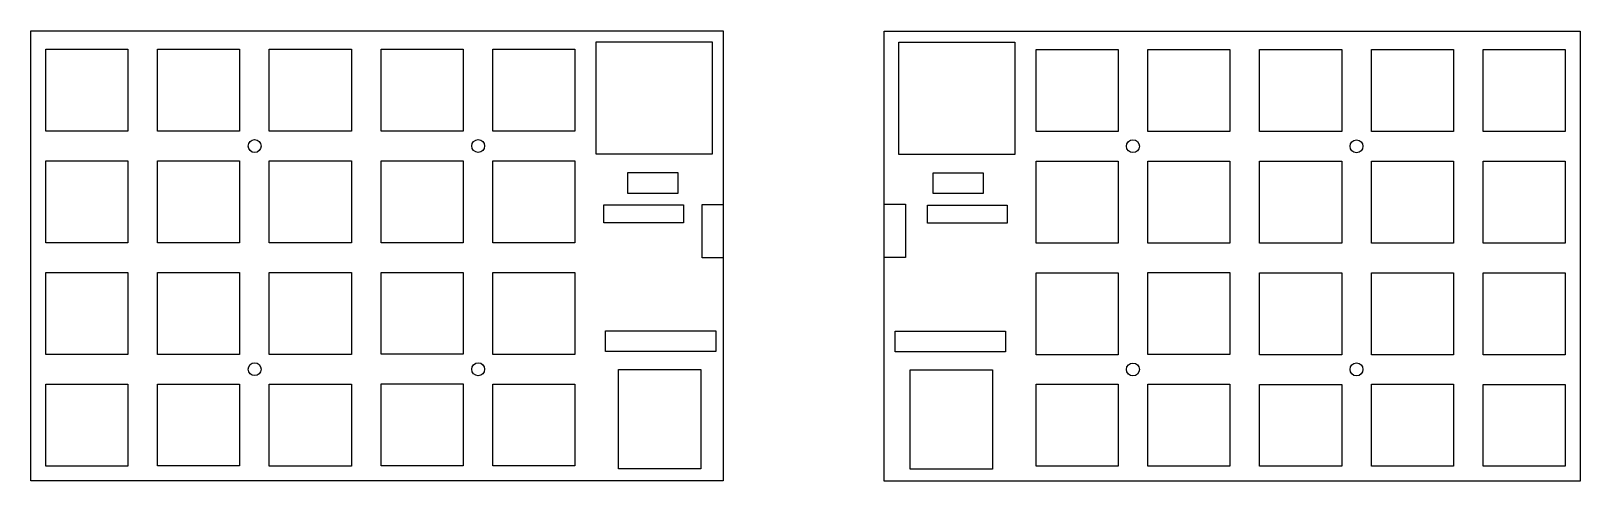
# Model space of a CAD drawing. Extents: x 117 to 381, y 73 to 150.
import ezdxf

# ---------------------------------------------------------------- set-up
doc = ezdxf.new("R2010")
doc.units = 0
doc.layers.add('BLACK', color=7, linetype='CONTINUOUS')

msp = doc.modelspace()

# ---------------------------------------------------------------- linework, layer by layer
at = {"layer": 'BLACK', "linetype": 'CONTINUOUS'}
for p, q in [((116.96, 149.69), (234.96, 149.69)), ((116.96, 72.89), (116.96, 149.69)), ((234.96, 149.69), (234.96, 72.89)), ((262.41, 149.63), (381, 149.63)), ((262.41, 72.84), (262.41, 149.63)), ((381, 149.63), (381, 72.84)), ((119.49, 146.55), (133.48, 146.55)), ((119.49, 132.56), (119.49, 146.55)), ((133.48, 146.55), (133.48, 132.56)), ((138.54, 146.56), (152.53, 146.56)), ((138.54, 132.57), (138.54, 146.56)), ((152.53, 146.56), (152.53, 132.57)), ((157.58, 146.55), (171.57, 146.55)), ((157.58, 132.56), (157.58, 146.55)), ((171.57, 146.55), (171.57, 132.56)), ((176.64, 146.57), (190.63, 146.57)), ((176.64, 132.58), (176.64, 146.57)), ((190.63, 146.57), (190.63, 132.58)), ((195.69, 146.56), (209.68, 146.56)), ((195.69, 132.57), (195.69, 146.56)), ((209.68, 146.56), (209.68, 132.57)), ((213.28, 147.84), (233.09, 147.84)), ((213.28, 128.64), (213.28, 147.84)), ((233.09, 147.84), (233.09, 128.64)), ((264.87, 147.79), (284.68, 147.79)), ((264.87, 128.59), (264.87, 147.79)), ((284.68, 147.79), (284.68, 128.59)), ((288.28, 146.51), (302.27, 146.51)), ((288.28, 132.52), (288.28, 146.51)), ((302.27, 146.51), (302.27, 132.52)), ((307.33, 146.52), (321.32, 146.52)), ((307.33, 132.53), (307.33, 146.52)), ((321.32, 146.52), (321.32, 132.53)), ((326.39, 146.5), (340.38, 146.5)), ((326.39, 132.51), (326.39, 146.5)), ((340.38, 146.5), (340.38, 132.51)), ((345.43, 146.51), (359.42, 146.51)), ((345.43, 132.52), (345.43, 146.51)), ((359.42, 146.51), (359.42, 132.52)), ((364.48, 146.5), (378.47, 146.5)), ((364.48, 132.51), (364.48, 146.5)), ((378.47, 146.5), (378.47, 132.51)), ((133.48, 132.56), (119.49, 132.56)), ((152.53, 132.57), (138.54, 132.57)), ((171.57, 132.56), (157.58, 132.56)), ((190.63, 132.58), (176.64, 132.58)), ((209.68, 132.57), (195.69, 132.57)), ((302.27, 132.52), (288.28, 132.52)), ((321.32, 132.53), (307.33, 132.53)), ((340.38, 132.51), (326.39, 132.51)), ((359.42, 132.52), (345.43, 132.52)), ((378.47, 132.51), (364.48, 132.51)), ((119.49, 127.5), (133.48, 127.5)), ((119.49, 113.51), (119.49, 127.5)), ((133.48, 127.5), (133.48, 113.51)), ((138.54, 127.51), (152.53, 127.51)), ((138.54, 113.52), (138.54, 127.51)), ((152.53, 127.51), (152.53, 113.52)), ((157.58, 127.5), (171.57, 127.5)), ((157.58, 113.51), (157.58, 127.5)), ((171.57, 127.5), (171.57, 113.51)), ((176.64, 127.52), (190.63, 127.52)), ((176.64, 113.53), (176.64, 127.52)), ((190.63, 127.52), (190.63, 113.53)), ((195.69, 127.51), (209.68, 127.51)), ((195.69, 113.52), (195.69, 127.51)), ((209.68, 127.51), (209.68, 113.52)), ((233.09, 128.64), (213.28, 128.64)), ((284.68, 128.59), (264.87, 128.59)), ((288.28, 127.46), (302.27, 127.46)), ((288.28, 113.47), (288.28, 127.46)), ((302.27, 127.46), (302.27, 113.47)), ((307.33, 127.47), (321.32, 127.47)), ((307.33, 113.48), (307.33, 127.47)), ((321.32, 127.47), (321.32, 113.48)), ((326.39, 127.45), (340.38, 127.45)), ((326.39, 113.46), (326.39, 127.45)), ((340.38, 127.45), (340.38, 113.46)), ((345.43, 127.46), (359.42, 127.46)), ((345.43, 113.47), (345.43, 127.46)), ((359.42, 127.46), (359.42, 113.47)), ((364.48, 127.45), (378.47, 127.45)), ((364.48, 113.46), (364.48, 127.45)), ((378.47, 127.45), (378.47, 113.46)), ((218.69, 125.5), (227.24, 125.5)), ((218.69, 121.96), (218.69, 125.5)), ((227.24, 125.5), (227.24, 121.96)), ((270.72, 125.45), (279.27, 125.45)), ((270.72, 121.91), (270.72, 125.45)), ((279.27, 125.45), (279.27, 121.91)), ((227.24, 121.96), (218.69, 121.96)), ((279.27, 121.91), (270.72, 121.91)), ((214.58, 119.98), (228.21, 119.98)), ((214.58, 116.93), (214.58, 119.98)), ((228.21, 119.98), (228.21, 116.93)), ((231.34, 120.05), (234.94, 120.05)), ((231.34, 110.93), (231.34, 120.05)), ((234.94, 120.05), (234.94, 110.93)), ((262.4, 120.11), (266, 120.11)), ((262.4, 110.99), (262.4, 120.11)), ((266, 120.11), (266, 110.99)), ((269.75, 119.93), (283.38, 119.93)), ((269.75, 116.88), (269.75, 119.93)), ((283.38, 119.93), (283.38, 116.88)), ((228.21, 116.93), (214.58, 116.93)), ((283.38, 116.88), (269.75, 116.88)), ((133.48, 113.51), (119.49, 113.51)), ((152.53, 113.52), (138.54, 113.52)), ((171.57, 113.51), (157.58, 113.51)), ((190.63, 113.53), (176.64, 113.53)), ((209.68, 113.52), (195.69, 113.52)), ((234.94, 110.93), (231.34, 110.93)), ((266, 110.99), (262.4, 110.99)), ((302.27, 113.47), (288.28, 113.47)), ((321.32, 113.48), (307.33, 113.48)), ((340.38, 113.46), (326.39, 113.46)), ((359.42, 113.47), (345.43, 113.47)), ((378.47, 113.46), (364.48, 113.46)), ((119.49, 108.45), (133.48, 108.45)), ((119.49, 94.46), (119.49, 108.45)), ((133.48, 108.45), (133.48, 94.46)), ((138.54, 108.46), (152.53, 108.46)), ((138.54, 94.47), (138.54, 108.46)), ((152.53, 108.46), (152.53, 94.47)), ((157.58, 108.45), (171.57, 108.45)), ((157.58, 94.46), (157.58, 108.45)), ((171.57, 108.45), (171.57, 94.46)), ((176.64, 108.47), (190.63, 108.47)), ((176.64, 94.48), (176.64, 108.47)), ((190.63, 108.47), (190.63, 94.48)), ((195.69, 108.46), (209.68, 108.46)), ((195.69, 94.47), (195.69, 108.46)), ((209.68, 108.46), (209.68, 94.47)), ((288.28, 108.41), (302.27, 108.41)), ((288.28, 94.42), (288.28, 108.41)), ((302.27, 108.41), (302.27, 94.42)), ((307.33, 108.42), (321.32, 108.42)), ((307.33, 94.43), (307.33, 108.42)), ((321.32, 108.42), (321.32, 94.43)), ((326.39, 108.4), (340.38, 108.4)), ((326.39, 94.41), (326.39, 108.4)), ((340.38, 108.4), (340.38, 94.41)), ((345.43, 108.41), (359.42, 108.41)), ((345.43, 94.42), (345.43, 108.41)), ((359.42, 108.41), (359.42, 94.42)), ((364.48, 108.4), (378.47, 108.4)), ((364.48, 94.41), (364.48, 108.4)), ((378.47, 108.4), (378.47, 94.41)), ((214.89, 98.51), (233.68, 98.51)), ((214.89, 94.94), (214.89, 98.51)), ((233.68, 98.51), (233.68, 94.94)), ((264.28, 98.46), (283.07, 98.46)), ((264.28, 94.89), (264.28, 98.46)), ((283.07, 98.46), (283.07, 94.89)), ((133.48, 94.46), (119.49, 94.46)), ((152.53, 94.47), (138.54, 94.47)), ((171.57, 94.46), (157.58, 94.46)), ((190.63, 94.48), (176.64, 94.48)), ((209.68, 94.47), (195.69, 94.47)), ((233.68, 94.94), (214.89, 94.94)), ((283.07, 94.89), (264.28, 94.89)), ((302.27, 94.42), (288.28, 94.42)), ((321.32, 94.43), (307.33, 94.43)), ((340.38, 94.41), (326.39, 94.41)), ((359.42, 94.42), (345.43, 94.42)), ((378.47, 94.41), (364.48, 94.41)), ((217.13, 91.9), (231.14, 91.9)), ((217.13, 74.92), (217.13, 91.9)), ((231.14, 91.9), (231.14, 74.92)), ((266.82, 91.85), (280.83, 91.85)), ((266.82, 74.87), (266.82, 91.85)), ((280.83, 91.85), (280.83, 74.87)), ((119.49, 89.4), (133.48, 89.4)), ((119.49, 75.41), (119.49, 89.4)), ((133.48, 89.4), (133.48, 75.41)), ((138.54, 89.41), (152.53, 89.41)), ((138.54, 75.42), (138.54, 89.41)), ((152.53, 89.41), (152.53, 75.42)), ((157.58, 89.4), (171.57, 89.4)), ((157.58, 75.41), (157.58, 89.4)), ((171.57, 89.4), (171.57, 75.41)), ((176.64, 89.42), (190.63, 89.42)), ((176.64, 75.43), (176.64, 89.42)), ((190.63, 89.42), (190.63, 75.43)), ((195.69, 89.41), (209.68, 89.41)), ((195.69, 75.42), (195.69, 89.41)), ((209.68, 89.41), (209.68, 75.42)), ((288.28, 89.36), (302.27, 89.36)), ((288.28, 75.37), (288.28, 89.36)), ((302.27, 89.36), (302.27, 75.37)), ((307.33, 89.37), (321.32, 89.37)), ((307.33, 75.38), (307.33, 89.37)), ((321.32, 89.37), (321.32, 75.38)), ((326.39, 89.35), (340.38, 89.35)), ((326.39, 75.36), (326.39, 89.35)), ((340.38, 89.35), (340.38, 75.36)), ((345.43, 89.36), (359.42, 89.36)), ((345.43, 75.37), (345.43, 89.36)), ((359.42, 89.36), (359.42, 75.37)), ((364.48, 89.35), (378.47, 89.35)), ((364.48, 75.36), (364.48, 89.35)), ((378.47, 89.35), (378.47, 75.36)), ((133.48, 75.41), (119.49, 75.41)), ((152.53, 75.42), (138.54, 75.42)), ((171.57, 75.41), (157.58, 75.41)), ((190.63, 75.43), (176.64, 75.43)), ((209.68, 75.42), (195.69, 75.42)), ((231.14, 74.92), (217.13, 74.92)), ((280.83, 74.87), (266.82, 74.87)), ((302.27, 75.37), (288.28, 75.37)), ((321.32, 75.38), (307.33, 75.38)), ((340.38, 75.36), (326.39, 75.36)), ((359.42, 75.37), (345.43, 75.37)), ((378.47, 75.36), (364.48, 75.36)), ((234.96, 72.89), (116.96, 72.89)), ((381, 72.84), (262.41, 72.84))]:
    msp.add_line(p, q, dxfattribs=at)
at = {"layer": 'BLACK'}
for centre in [(155.08, 130.03), (193.19, 130.05), (304.79, 130.01), (342.9, 129.99), (155.08, 91.94), (193.19, 91.93), (304.79, 91.89), (342.9, 91.9)]:
    msp.add_circle(centre, 1.1, dxfattribs=at)

doc.saveas('drawing.dxf')
